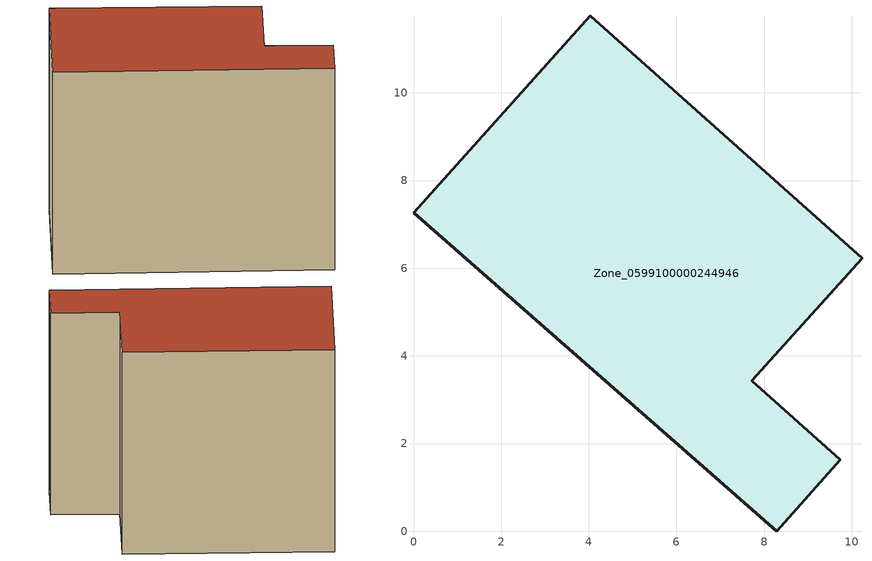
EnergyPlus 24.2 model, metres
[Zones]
Zone_0599100000244946
 floor ground (C_G): 0,7.27 4.03,11.76 10.23,6.23 7.72,3.43 9.74,1.63 8.29,0 z0
 wall outside (C_F): 8.29,0 9.74,1.63 7.72,3.43 10.23,6.23 4.03,11.76 0,7.27 8.29,0 z0:8.65
 roof outside (C_R): 4.03,11.76 0,7.27 8.29,0 9.74,1.63 7.72,3.43 10.23,6.23 z8.65
[BUILDING]
Pand.0599100000244946: North Axis=0; Terrain=City; Loads Convergence Tolerance Value=0.04; Temperature Convergence Tolerance Value=0.4; Solar Distribution=FullExterior; Maximum Number of Warmup Days=25; Minimum Number of Warmup Days=1
[Site:Location]
Rotterdam.The.Hague.AP_ZH_NLD Design_Conditions: Latitude=51.96; Longitude=4.45; Time Zone=1; Elevation=-4.5
[SITE:GROUNDTEMPERATURE:BUILDINGSURFACE]
18, 18, 18, 18, 18, 18, 18, 18, 18, 18, 18, 18
[MATERIAL] Thermal Absorptance=0.9; Solar Absorptance=0.7; Visible Absorptance=0.7
Name | Roughness | Thickness | Conductivity | Density | Specific Heat
G.TI.1946 | MediumSmooth | 0.15 | 1 | 540 | 1210
F.TI.1946 | Rough | 0.3 | 0.857143 | 1920 | 840
R.TI.1946 | MediumRough | 0.2 | 0.1 | 1500 | 1000
[CONSTRUCTION]
C_G: G.TI.1946
C_F: F.TI.1946
C_R: R.TI.1946
[ZONE]
Zone_0599100000244946: Type=1; Multiplier=1; Ceiling Height=Autocalculate; Volume=Autocalculate; Floor Area=autocalculate; Part of Total Floor Area=Yes
[ZONEINFILTRATION:DESIGNFLOWRATE]
Infil_Zone_0599100000244946: Zone or ZoneList or Space or SpaceList=Zone_0599100000244946; Schedule=AlwaysOn; Design Flow Rate Calculation Method=Flow/Area; Flow Rate per Floor Area=0.003; Constant Term Coefficient=1; Temperature Term Coefficient=0; Velocity Term Coefficient=0; Velocity Squared Term Coefficient=0
[HVACTEMPLATE:ZONE:IDEALLOADSAIRSYSTEM]
Zone_0599100000244946: Maximum Heating Supply Air Temperature=50; Minimum Cooling Supply Air Temperature=13; Maximum Heating Supply Air Humidity Ratio=0.0156; Minimum Cooling Supply Air Humidity Ratio=0.0077; Heating Limit=NoLimit; Cooling Limit=NoLimit; Dehumidification Control Type=ConstantSensibleHeatRatio; Cooling Sensible Heat Ratio=0.7; Dehumidification Setpoint=60; Humidification Control Type=None; Humidification Setpoint=30; Outdoor Air Method=None; Outdoor Air Flow Rate per Person=0.00944; Outdoor Air Flow Rate per Zone Floor Area=0; Outdoor Air Flow Rate per Zone=0; Demand Controlled Ventilation Type=None; Outdoor Air Economizer Type=NoEconomizer; Heat Recovery Type=None; Sensible Heat Recovery Effectiveness=0.7; Latent Heat Recovery Effectiveness=0.65
[ZONECONTROL:THERMOSTAT]
ThermostatControl_Zone_0599100000244946: Zone or ZoneList=Zone_0599100000244946; Control Type Schedule=DualSetpointControlType; Control 1=Thermostat_Zone_0599100000244946; Temperature Difference Between Cutout And Setpoint=0
[THERMOSTATSETPOINT:DUALSETPOINT]
Thermostat_Zone_0599100000244946: Heating Setpoint Temperature Schedule=HeatingSetpoint_Zone_0599100000244946; Cooling Setpoint Temperature Schedule=CoolingSetpoint_Zone_0599100000244946
[SCHEDULE:COMPACT]
HeatingSetpoint_Zone_0599100000244946: Through: 12/31, For: AllDays, Until: 24:00, 21
CoolingSetpoint_Zone_0599100000244946: Through: 12/31, For: AllDays, Until: 24:00, 24
DualSetpointControlType: Through: 12/31, For: AllDays, Until: 24:00, 4
AlwaysOn: Through: 12/31, For: AllDays, Until: 24:00, 1
